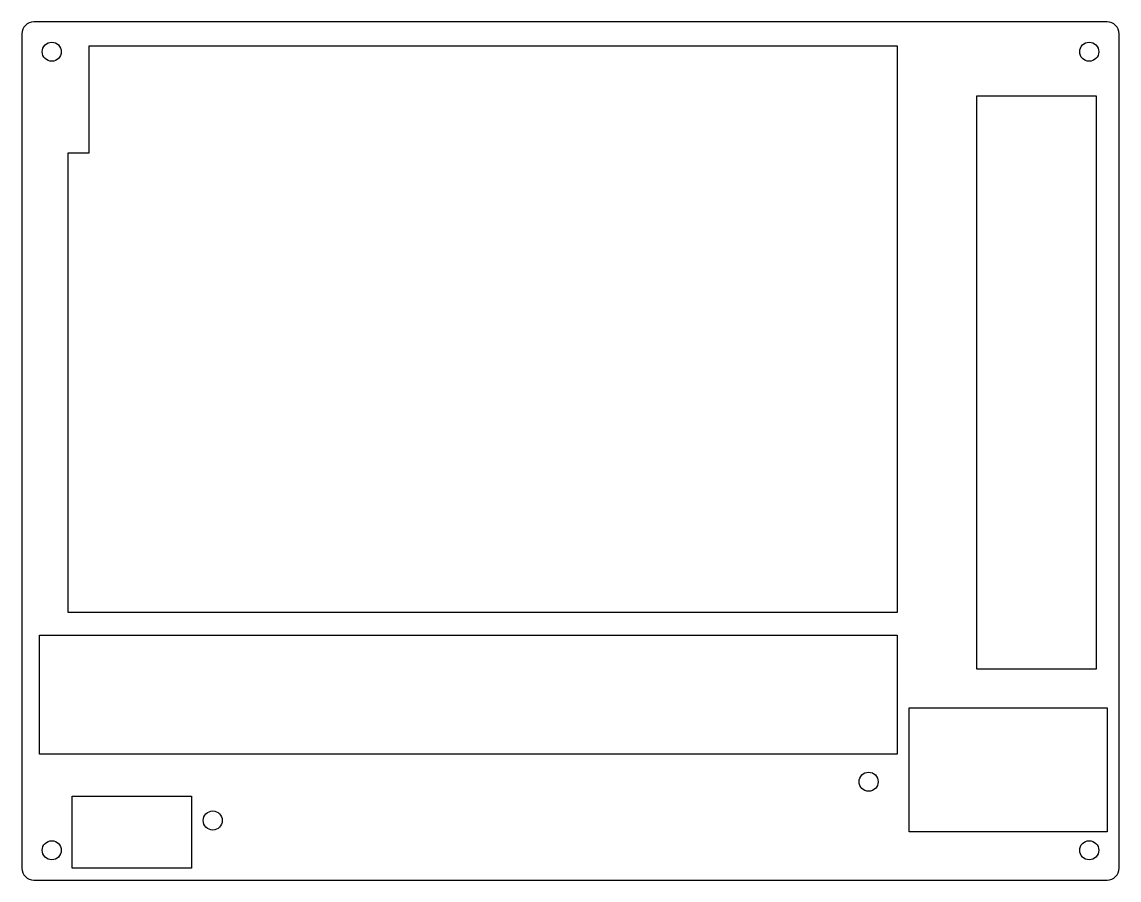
# Model space of a CAD drawing. Header units: millimetres. Extents: x -183 to 1, y -1 to 143.
import ezdxf

# ---------------------------------------------------------------- set-up
doc = ezdxf.new("R2010")
doc.units = ezdxf.units.MM
doc.layers.get('0').update_dxf_attribs({"linetype": 'CONTINUOUS'})

msp = doc.modelspace()

# ---------------------------------------------------------------- linework, layer by layer
msp.add_lwpolyline([(-181, -1), (-1, -1, 0.414214), (1, 1), (1, 141, 0.414214), (-1, 143), (-181, 143, 0.414214), (-183, 141), (-183, 1, 0.414214)], format="xyb", close=True)
for points in [[(-36.2, 43.91), (-175.26, 43.91), (-175.26, 121.06), (-171.74, 121.06), (-171.74, 139), (-36.2, 139), (-36.2, 121.06), (-36.2, 121.06)], [(-2.86, 34.39), (-22.86, 34.39), (-22.86, 130.59), (-2.86, 130.59)], [(-36.2, 40.1), (-36.2, 20.1), (-180.03, 20.1), (-180.03, 40.1)], [(-34.21, 7.1), (-34.21, 27.9), (-1, 27.9), (-1, 7.1)], [(-174.56, 1), (-174.56, 13.09), (-154.56, 13.09), (-154.56, 1)]]:
    msp.add_lwpolyline(points, close=True)
for centre in [(-178, 138), (-4, 138), (-41, 15.5), (-151, 9), (-178, 4), (-4, 4)]:
    msp.add_circle(centre, 1.6)

doc.saveas('drawing.dxf')
